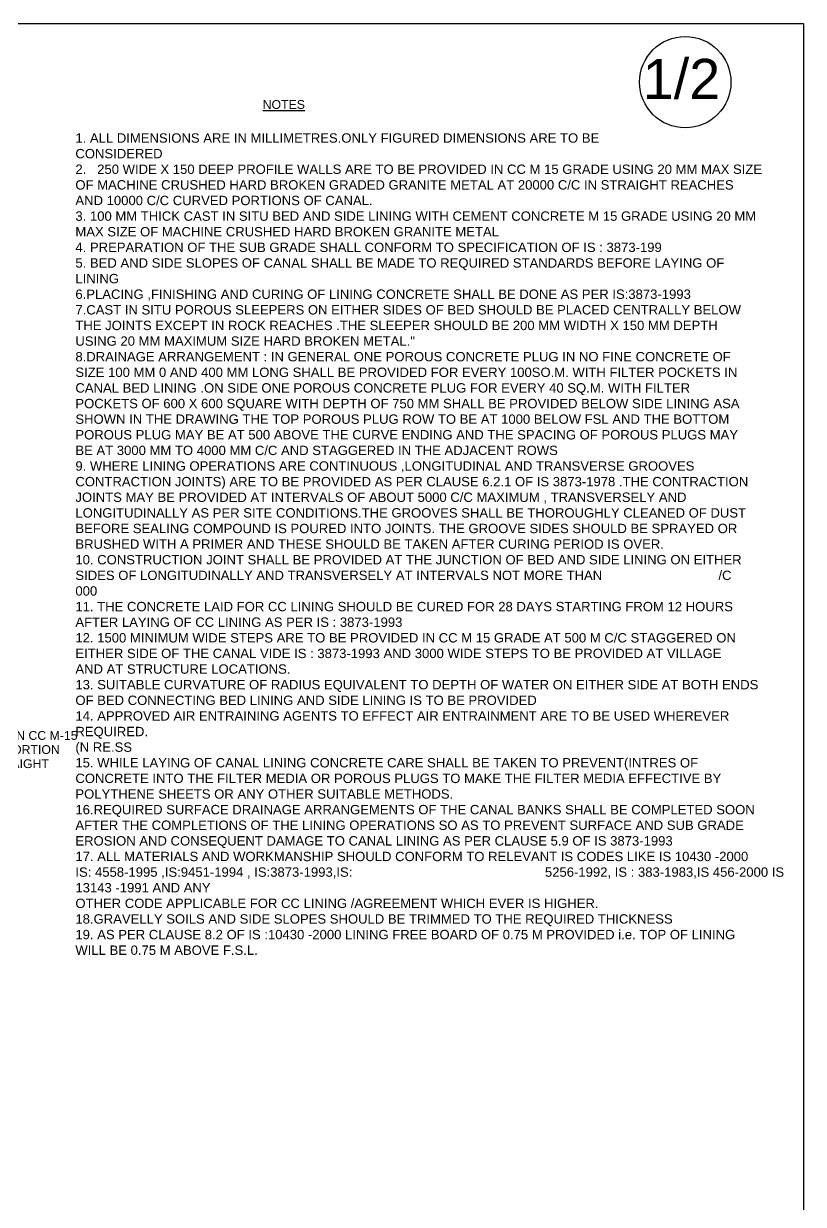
# Model space of a CAD drawing. Header units: millimetres. Extents: x 1317 to 7058, y 90 to 5852.
# Drawn here: x 5104 to 7058, y 2896 to 5852 of the extents above; entities that cross this region are included whole.
import ezdxf

# ---------------------------------------------------------------- set-up
doc = ezdxf.new("R2010")
doc.units = ezdxf.units.MM
doc.header["$MEASUREMENT"] = 0
doc.layers.add('TEXT', color=7, linetype='Continuous')
doc.styles.get("Standard").update_dxf_attribs({"font": 'arial.ttf', "height": 22})

msp = doc.modelspace()

# ---------------------------------------------------------------- linework, layer by layer
at = {"layer": 'TEXT', "color": 0}
msp.add_lwpolyline([(7057.7, 90.2), (1317.5, 90.2), (1317.5, 5852), (7057.7, 5852)], close=True, dxfattribs=at)
msp.add_circle((6761.7, 5705.4), 114.4, dxfattribs=at)

# ---------------------------------------------------------------- texts
at = {"color": 0, "insert": (5233.8, 5577.4), "char_height": 23.4529, "width": 1811.59, "attachment_point": 1}
msp.add_mtext('1. ALL DIMENSIONS ARE IN MILLIMETRES.ONLY FIGURED DIMENSIONS ARE TO BE\\PCONSIDERED{\\H1.5288x; }\\P2.   250 WIDE X 150 DEEP PROFILE WALLS ARE TO BE PROVIDED IN CC M 15 GRADE USING 20 MM MAX SIZE{\\H1.3525x; }\\POF MACHINE CRUSHED HARD BROKEN GRADED GRANITE METAL AT 20000 C/C IN STRAIGHT REACHES{\\H1.4113x; }\\PAND 10000 C/C CURVED PORTIONS OF CANAL.{\\H1.3917x; }\\P3. 100 MM THICK CAST IN SITU BED AND SIDE LINING WITH CEMENT CONCRETE M 15 GRADE USING 20 MM{\\H1.3982x; }\\PMAX SIZE OF MACHINE CRUSHED HARD BROKEN GRANITE METAL{\\H1.3961x; }\\P4. PREPARATION OF THE SUB GRADE SHALL CONFORM TO SPECIFICATION OF IS : 3873-199{\\H1.3968x; }\\P5. BED AND SIDE SLOPES OF CANAL SHALL BE MADE TO REQUIRED STANDARDS BEFORE LAYING OF{\\H1.3966x; }\\PLINING{\\H1.396x; }\\P6.PLACING ,FINISHING AND CURING OF LINING CONCRETE SHALL BE DONE AS PER IS:3873-1993{\\H1.3964x; }\\P7.CAST IN SITU POROUS SLEEPERS ON EITHER SIDES OF BED SHOULD BE PLACED CENTRALLY BELOW{\\H1.3967x; }\\PTHE JOINTS EXCEPT IN ROCK REACHES .THE SLEEPER SHOULD BE 200 MM WIDTH X 150 MM DEPTH{\\H1.3966x; }\\PUSING 20 MM MAXIMUM SIZE HARD BROKEN METAL."{\\H1.3966x; }\\P8.DRAINAGE ARRANGEMENT : IN GENERAL ONE POROUS CONCRETE PLUG IN NO FINE CONCRETE OF{\\H1.3966x; }\\PSIZE 100 MM 0 AND 400 MM LONG SHALL BE PROVIDED FOR EVERY 100SO.M. WITH FILTER POCKETS IN{\\H1.3966x; }\\PCANAL BED LINING .ON SIDE ONE POROUS CONCRETE PLUG FOR EVERY 40 SQ.M. WITH FILTER{\\H1.3966x; }\\PPOCKETS OF 600 X 600 SQUARE WITH DEPTH OF 750 MM SHALL BE PROVIDED BELOW SIDE LINING ASA{\\H1.3966x; }\\PSHOWN IN THE DRAWING THE TOP POROUS PLUG ROW TO BE AT 1000 BELOW FSL AND THE BOTTOM{\\H1.3966x; }\\PPOROUS PLUG MAY BE AT 500 ABOVE THE CURVE ENDING AND THE SPACING OF POROUS PLUGS MAY{\\H1.3966x; }\\PBE AT 3000 MM TO 4000 MM C/C AND STAGGERED IN THE ADJACENT ROWS{\\H1.3966x; }\\P9. WHERE LINING OPERATIONS ARE CONTINUOUS ,LONGITUDINAL AND TRANSVERSE GROOVES{\\H1.3966x; }\\PCONTRACTION JOINTS) ARE TO BE PROVIDED AS PER CLAUSE 6.2.1 OF IS 3873-1978 .THE CONTRACTION{\\H1.3966x; }\\PJOINTS MAY BE PROVIDED AT INTERVALS OF ABOUT 5000 C/C MAXIMUM , TRANSVERSELY AND{\\H1.3966x; }\\PLONGITUDINALLY AS PER SITE CONDITIONS.THE GROOVES SHALL BE THOROUGHLY CLEANED OF DUST{\\H1.3966x; }\\PBEFORE SEALING COMPOUND IS POURED INTO JOINTS. THE GROOVE SIDES SHOULD BE SPRAYED OR{\\H1.3966x; }\\PBRUSHED WITH A PRIMER AND THESE SHOULD BE TAKEN AFTER CURING PERIOD IS OVER.{\\H1.3966x; }\\P10. CONSTRUCTION JOINT SHALL BE PROVIDED AT THE JUNCTION OF BED AND SIDE LINING ON EITHER{\\H1.3966x; }\\PSIDES OF LONGITUDINALLY AND TRANSVERSELY AT INTERVALS NOT MORE THAN                                /C{\\H1.3966x; }\\P000{\\H1.383x; }\\P11. THE CONCRETE LAID FOR CC LINING SHOULD BE CURED FOR 28 DAYS STARTING FROM 12 HOURS{\\H1.3926x; }\\PAFTER LAYING OF CC LINING AS PER IS : 3873-1993{\\H1.3979x; }\\P12. 1500 MINIMUM WIDE STEPS ARE TO BE PROVIDED IN CC M 15 GRADE AT 500 M C/C STAGGERED ON{\\H1.3962x; }\\PEITHER SIDE OF THE CANAL VIDE IS : 3873-1993 AND 3000 WIDE STEPS TO BE PROVIDED AT VILLAGE{\\H1.3968x; }\\PAND AT STRUCTURE LOCATIONS.{\\H1.3966x; }\\P13. SUITABLE CURVATURE OF RADIUS EQUIVALENT TO DEPTH OF WATER ON EITHER SIDE AT BOTH ENDS{\\H1.3966x; }\\POF BED CONNECTING BED LINING AND SIDE LINING IS TO BE PROVIDED{\\H1.3966x; }\\P14. APPROVED AIR ENTRAINING AGENTS TO EFFECT AIR ENTRAINMENT ARE TO BE USED WHEREVER{\\H1.3966x; }\\PREQUIRED.{\\H1.3966x; }\\P(N RE.SS{\\H1.3959x; }\\P15. WHILE LAYING OF CANAL LINING CONCRETE CARE SHALL BE TAKEN TO PREVENT(INTRES OF{\\H1.3964x; }\\PCONCRETE INTO THE FILTER MEDIA OR POROUS PLUGS TO MAKE THE FILTER MEDIA EFFECTIVE BY{\\H1.3967x; }\\PPOLYTHENE SHEETS OR ANY OTHER SUITABLE METHODS.{\\H1.3966x; }\\P16.REQUIRED SURFACE DRAINAGE ARRANGEMENTS OF THE CANAL BANKS SHALL BE COMPLETED SOON{\\H1.3966x; }\\PAFTER THE COMPLETIONS OF THE LINING OPERATIONS SO AS TO PREVENT SURFACE AND SUB GRADE{\\H1.3966x; }\\PEROSION AND CONSEQUENT DAMAGE TO CANAL LINING AS PER CLAUSE 5.9 OF IS 3873-1993{\\H1.3966x; }\\P17. ALL MATERIALS AND WORKMANSHIP SHOULD CONFORM TO RELEVANT IS CODES LIKE IS 10430 -2000{\\H1.3966x; }\\PIS: 4558-1995 ,IS:9451-1994 , IS:3873-1993,IS:                                                     5256-1992, IS : 383-1983,IS 456-2000 IS {\\H1.3959x; }13143 -1991 AND ANY{\\H1.3828x; }\\POTHER CODE APPLICABLE FOR CC LINING /AGREEMENT WHICH EVER IS HIGHER.{\\H1.3927x; }\\P18.GRAVELLY SOILS AND SIDE SLOPES SHOULD BE TRIMMED TO THE REQUIRED THICKNESS{\\H1.3979x; }\\P19. AS PER CLAUSE 8.2 OF IS :10430 -2000 LINING FREE BOARD OF 0.75 M PROVIDED i.e. TOP OF LINING{\\H1.3962x; }\\PWILL BE 0.75 M ABOVE F.S.L.{\\H1.3968x; }', dxfattribs=at)
at = {"layer": 'TEXT', "color": 0}
for s, height, p in [('1/2', 100, (6655.1, 5663.7)), ('%%UNOTES', 22, (5703, 5638.6)), ('250 X 150 PROFILE WALL IN CC M-15', 22, (4696.1, 4059.2)), ('AT 10000 C/C IN CURVE PORTION', 22, (4696.1, 4023.9)), ('AND AT 20000 C/C IN STRAIGHT', 22, (4696.1, 3988.5))]:
    msp.add_text(s, height=height, dxfattribs=at).set_placement(p)

doc.saveas('drawing.dxf')
